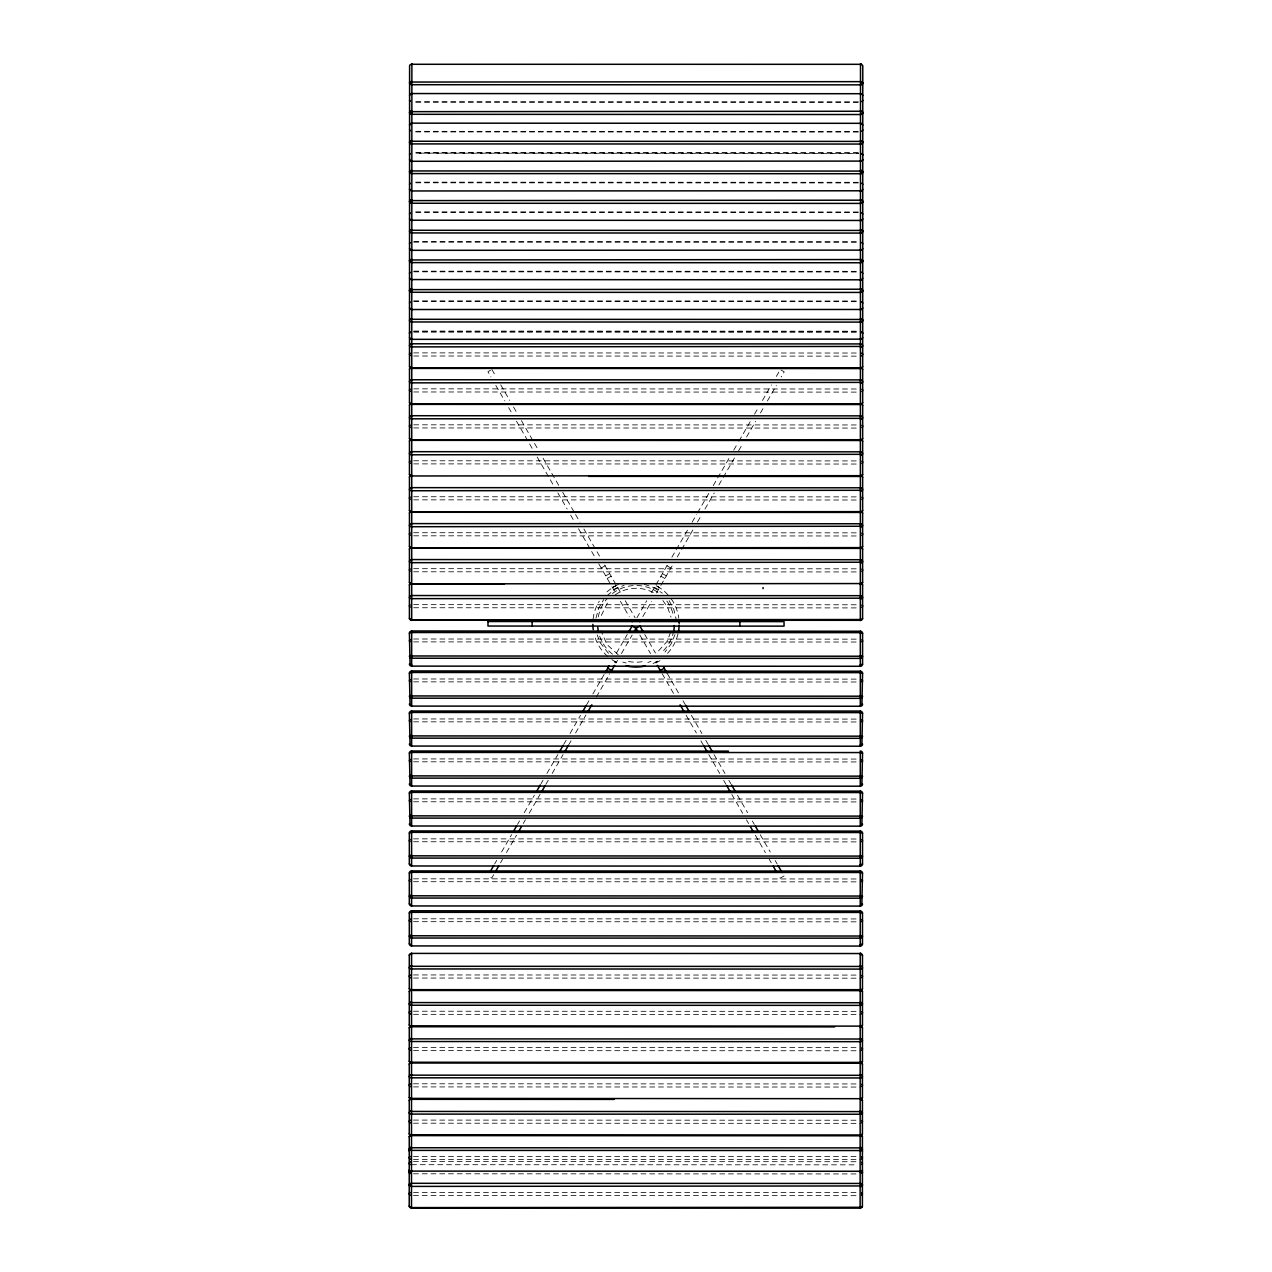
<?xml version="1.0" encoding="UTF-8"?>
<svg xmlns="http://www.w3.org/2000/svg" width="1272" height="1272" viewBox="0 0 1272 1272"><rect width="100%" height="100%" fill="white"/><g stroke="black" fill="none" stroke-linecap="round" stroke-linejoin="round"><path stroke-width="0.75" stroke-dasharray="5 3.75" d="M595.98 618.081L598.667 608.302L603.707 599.51M601.354 615.441L607.984 601.815M670.646 632.248L666.878 641.676L656.686 652.886M675.003 634.601L671.091 643.95L665.002 652.059M494.681 863.895L496.7 860.413M501.597 851.954L511.583 834.671M517.529 824.367L519.517 820.933M524.287 812.665L534.383 795.191M541.061 783.647L543.033 780.229M546.976 773.392L557.836 754.614M563.75 744.374L566.12 740.288M570.079 733.419L580.525 715.341M586.44 705.086L588.92 700.808M592.879 693.956L604.788 673.349M616.523 653.029L627.255 634.458M636.938 617.715L646.733 600.75M651.55 592.418L667.355 565.054M671.87 557.247L688.168 529.041M692.127 522.188L696.515 514.588M697.501 512.886L709.331 492.407M713.274 485.586L729.047 458.286M733.737 450.161L737.919 442.942M738.905 441.225L750.734 420.762M754.55 414.163L758.621 407.12M762.469 400.442L771.436 384.939M776.333 376.433L780.308 369.58L784.22 371.853L781.262 376.989M493.695 874.691L491.708 878.125L487.78 875.852M500.58 862.75L502.551 859.331M506.51 852.51L516.496 835.211M523.285 823.477L525.415 819.772M529.2 813.237L540.043 794.443M545.974 784.204L548.216 780.308M552.191 773.44L563.098 754.566M568.663 744.931L571.033 740.829M575.564 732.974L585.899 715.087M596.377 696.961L609.717 673.858M617.54 660.343L616.03 662.966L613.406 661.456M621.436 653.601L632.152 635.046M642.805 616.602L651.646 601.322M656.447 592.99L673.27 563.894M677.229 557.025L693.542 528.802M697.485 521.981L701.428 515.16M704.974 509.023L714.244 492.98M718.839 485.014L734.946 457.141M738.65 450.717L742.832 443.499M746.585 436.996L755.648 421.318M760.449 413.002L763.534 407.676M767.382 400.998L776.349 385.495M607.014 595.646L614.933 589.318L624.186 585.168M613.136 587.235L615.759 585.724M615.33 594.803C626.428 586.837 642.026 586.09 653.824 592.975M490.563 370.231L487.955 371.742L490.913 376.894M601.179 568.012L605.106 565.754M605.711 575.866L609.638 573.608M607.221 578.49L611.148 576.216M613.629 589.604L617.556 587.346M659.882 660.709L655.955 662.966L654.444 660.359M784.061 875.947L780.134 878.221L778.146 874.786M656.257 661.965L656.909 661.615A43.169 43.169 0 0 1 651.773 664.032M647.83 662.537L650.994 661.345M415.785 101.633L858.536 101.792M415.785 102.316L858.536 102.46M415.785 131.334L858.521 131.477M415.785 131.922L858.521 132.065M415.769 152.624L858.521 152.624M858.521 153.276L415.769 153.149L858.521 153.419M415.769 182.15L858.505 182.309M415.769 182.802L858.505 182.945M415.753 211.836L858.505 211.979M415.753 212.504L858.505 212.647M413.782 241.505L858.489 241.648M413.782 242.173L858.489 242.332M413.766 271.175L858.473 271.334M413.766 271.826L858.473 272.001M413.75 300.86L858.473 301.003M413.75 301.528L858.473 301.671M413.75 331.054L860.428 331.197M413.75 331.372L858.457 331.515M413.75 332.151L858.457 332.294M413.734 352.885L858.457 353.028M413.734 356.001L858.457 356.144M413.734 388.85L858.441 388.994M413.718 391.967L858.441 392.11M413.718 424.816L858.425 424.959M413.718 427.933L858.425 428.076M413.702 460.782L858.409 460.925M413.702 463.883L858.409 464.042M413.686 496.748L858.409 496.891M413.686 499.848L858.393 500.007M413.686 532.714L858.393 532.857M413.67 535.814L858.393 535.973M413.67 568.679L858.377 568.822M413.67 571.78L858.377 571.939M413.654 604.645L858.362 604.788M413.654 607.746L858.362 607.905M413.638 639.005L858.362 639.148M413.638 641.883L858.362 642.026M413.623 678.978L858.346 679.121M413.623 681.856L858.346 681.999M413.623 718.95L858.33 719.093M413.623 721.828L858.33 721.971M413.607 758.923L858.314 759.066M413.607 761.801L858.314 761.944M413.591 798.88L858.298 799.039M413.591 801.773L858.298 801.917M413.575 838.852L858.282 839.011M413.575 841.746L858.282 841.889M413.559 878.825L858.282 878.984M413.559 881.703L858.266 881.862M413.543 918.797L858.266 918.941M413.543 921.675L858.266 921.834M413.527 974.94L858.25 975.083M413.527 978.041L860.206 978.184M413.511 1011.224L858.234 1011.367M413.511 1014.325L860.19 1014.484M413.511 1047.508L856.247 1047.651M413.511 1050.624L860.19 1050.767M413.495 1083.792L856.231 1083.951M413.495 1086.908L860.174 1087.051M413.48 1120.091L856.231 1120.235M413.48 1123.192L860.158 1123.351M413.464 1156.375L856.215 1156.518M413.464 1159.492L860.142 1159.635M413.464 1161.574L856.215 1161.718M411.508 1164.691L856.215 1164.834M413.464 1173.786L856.215 1173.929M413.464 1192.405L856.199 1192.548M413.464 1195.505L856.199 1195.664M644.284 584.261L653.872 587.569L662.33 593.15M622.835 662.092L626.094 662.982M667.991 594.867A43.169 43.169 0 0 0 655.605 585.39L658.896 587.251M611.896 659.643A43.169 43.169 0 0 0 616.395 662.315L615.06 661.599M656.273 585.74L659.532 587.664L655.605 585.39M615.728 661.965L614.408 661.217L616.395 662.315M666.941 565.77L670.869 568.043M662.41 573.624L666.337 575.882M660.899 576.232L664.827 578.506M654.476 587.362L658.403 589.62M618.176 654.73L606.967 644.522L601.004 630.594M608.461 653.379L600.225 642.71L597.156 634.839M662.887 600.559L667.689 607.507L671.012 617.095M669.136 600.654L673.874 609.622L676.211 619.48M491.867 369.484L495.826 376.337M500.739 384.844L509.69 400.362M513.538 407.024L517.609 414.084M521.409 420.682L538.39 450.097M543.08 458.238L558.821 485.538M562.765 492.359L574.578 512.839M575.564 514.556L579.952 522.14M583.912 529.009L600.177 557.216M604.677 565.022L620.482 592.402M625.283 600.75L635.078 617.715M644.745 634.474L655.462 653.029M667.196 673.381L679.518 694.735M683.032 700.84L685.513 705.117M691.427 715.373L701.858 733.467M705.817 740.336L708.17 744.422M714.085 754.662L724.929 773.456M728.872 780.293L730.843 783.711M737.506 795.27L747.602 812.744M752.372 821.012L754.344 824.447M760.29 834.75L770.26 852.033M775.141 860.508L777.16 863.99M495.826 385.4L504.777 400.903M508.625 407.581L511.694 412.907M516.496 421.239L533.477 450.654M537.182 457.077L553.256 484.95M557.852 492.916L567.121 508.975M570.651 515.112L574.594 521.933M578.537 528.77L594.819 556.993M598.778 563.862L615.584 592.975M620.386 601.306L629.211 616.602M639.848 635.046L650.564 653.617M662.251 673.874L673.699 693.717M686.053 715.118L696.372 733.006M700.904 740.876L703.257 744.979M708.822 754.614L719.713 773.487M723.688 780.356L725.93 784.268M731.845 794.507L742.689 813.301M746.457 819.852L748.604 823.556M755.377 835.291L765.347 852.59M769.242 859.331L771.261 862.845M763.28 587.298L763.264 588.936M762.803 587.298L762.803 588.936M673.731 630.801A38.367 38.367 0 0 1 660.884 653.061M642.09 661.726A38.367 38.367 0 0 1 626.492 661.027M612.468 654.158A38.367 38.367 0 0 1 598.619 632.502M598.269 616.904A38.367 38.367 0 0 1 607.38 598.301M612.468 593.547A38.367 38.367 0 0 1 659.532 593.547M666.846 601.02A38.367 38.367 0 0 1 673.381 615.187M678.024 633.695A43.169 43.169 0 0 1 665.002 655.827M607.746 656.479A43.169 43.169 0 0 1 594.215 634.649M593.102 619.13A43.169 43.169 0 0 1 599.255 601.195M607.014 591.862A43.169 43.169 0 0 1 620.243 583.673M671.25 598.921A43.169 43.169 0 0 1 678.787 618.16M613.454 587.044L612.5 587.648L616.427 585.374L613.454 587.044M657.576 661.233L655.589 662.315L657.576 661.233"/><path stroke-width="1.5" d="M861.287 1135.276A2.274 1.94 0 0 1 862.416 1136.961L862.4 1206.142A2.274 1.94 0 0 1 860.126 1208.082L411.492 1207.923A2.274 1.94 0 0 1 409.218 1205.983L409.25 1136.802A2.274 1.94 0 0 1 410.379 1135.117M860.953 1135.785L411.508 1135.61A2.274 1.94 0 0 1 409.25 1133.67L409.25 1100.519A2.274 1.161 0 0 1 410.395 1099.501M614.201 1099.39L411.524 1099.326A2.274 1.94 0 0 1 409.25 1097.37L409.266 1064.219A2.274 1.94 0 0 1 410.395 1062.549M860.985 1063.201L411.54 1063.026A2.274 1.94 0 0 1 409.266 1061.087L409.282 1027.935A2.274 1.161 0 0 1 410.411 1026.933M834.607 1026.886L411.54 1026.743A2.274 1.94 0 0 1 409.282 1024.803L409.298 991.651A2.274 1.94 0 0 1 410.427 989.966M861.001 990.634L411.556 990.459A2.274 1.94 0 0 1 409.298 988.519L409.298 955.352A2.274 1.94 0 0 1 411.572 953.412L861.017 953.539M410.443 944.428L409.314 943.776L409.314 913.042L410.999 912.326L860.238 912.437L862.496 913.185L862.48 943.935L860.222 944.667L860.826 945.191M410.458 904.456L409.314 903.804L409.33 873.069L411.603 872.322L860.826 872.497L862.511 873.212L861.844 904.487M411.269 865.278L409.33 863.831L409.346 833.096L411.603 832.349L860.842 832.524L862.527 833.24L862.511 863.99L860.254 864.722L860.858 865.246M410.013 824.383L409.361 793.124L411.619 792.377L860.858 792.551L862.543 793.267L861.86 824.542M410.029 784.427L409.377 753.151L411.047 752.436L860.285 752.563L862.543 753.31L861.875 784.57M410.045 744.454L409.377 713.179L411.651 712.447L860.89 712.622L862.559 713.338L861.891 744.597M410.045 704.481L409.393 673.206L411.667 672.475L860.906 672.65L862.575 673.365L861.907 704.624M410.061 664.509L409.409 633.233L411.095 632.518L860.317 632.645L862.591 633.392L862.575 664.127L860.317 664.874L860.921 665.399M861.939 584.389A2.274 1.161 0 0 1 862.607 585.215L862.591 618.367A2.274 1.94 0 0 1 860.333 620.307L411.683 620.164A2.274 1.94 0 0 1 409.409 618.224L409.425 585.072A2.274 1.161 0 0 1 410.093 584.245M504.173 584.23L411.699 584.198A2.274 1.94 0 0 1 409.425 582.258L409.441 549.107A2.274 1.94 0 0 1 410.109 547.723M861.971 511.916A2.274 1.94 0 0 1 862.623 513.284L862.623 546.435A2.274 1.94 0 0 1 860.349 548.391L411.699 548.232A2.274 1.94 0 0 1 409.441 546.292L409.457 513.141A2.274 1.94 0 0 1 410.109 511.757A2.274 1.94 0 0 1 409.457 510.326L409.457 477.175A2.274 1.161 0 0 1 410.125 476.348M411.731 476.3A2.274 1.94 0 0 1 409.457 474.361L409.473 441.209A2.274 1.94 0 0 1 410.602 439.524M861.542 403.717A2.274 1.94 0 0 1 862.67 405.386L862.654 438.554A2.274 1.94 0 0 1 860.381 440.494L411.746 440.335A2.274 1.94 0 0 1 409.473 438.395L409.489 405.243A2.274 1.94 0 0 1 410.156 403.876M861.542 367.751A2.274 1.94 0 0 1 862.67 369.437L862.67 402.588A2.274 1.94 0 0 1 860.397 404.528L411.746 404.369A2.274 1.94 0 0 1 409.489 402.429L409.505 369.278A2.274 1.161 0 0 1 410.156 368.451M861.128 64.109L860.508 64.427A2.274 1.59 0 0 1 862.782 66.017L862.686 366.622A2.274 1.94 0 0 1 860.413 368.562L411.762 368.403A2.274 1.94 0 0 1 409.505 366.463L409.6 65.858A2.274 1.59 0 0 1 411.874 64.284L861.319 64.316M411.492 1208.257L411.492 1172.959M411.492 1172.227L411.556 991.778M411.556 990.777L411.572 953.094M411.572 946.034L411.587 910.784L860.238 911.038A2.274 2.147 0 0 1 862.496 913.185M411.587 906.077L411.603 870.811M411.603 866.105L411.619 830.839M411.619 826.132L411.619 790.866M411.619 786.16L411.635 750.893M862.559 744.072A2.274 2.147 0 0 1 860.285 746.219L411.635 746.06L411.651 710.921M862.559 704.1A2.274 2.147 0 0 1 860.301 706.246L411.651 706.103L411.667 670.948L860.317 671.218A2.274 2.147 0 0 1 862.575 673.365M862.575 664.127A2.274 2.147 0 0 1 860.317 666.274L411.667 666.13L411.683 630.976L860.317 631.246A2.274 2.147 0 0 1 862.591 633.392M411.683 620.482L411.715 513.268M411.715 512.584L411.731 477.302M411.731 476.634L411.746 405.37M411.746 404.703L411.762 369.405M411.762 368.737L411.778 310.145M411.778 309.891L411.794 280.46M411.794 280.222L411.81 250.791M411.81 250.536L411.81 221.121M411.81 220.867L411.826 191.436M411.826 191.198L411.842 161.767M411.842 161.512L411.874 63.6M532.157 626.062L532.157 621.531M739.859 626.142L739.859 621.595M860.126 1208.4L860.142 1173.102M860.142 1172.371L860.174 1100.789M860.174 1099.787L860.19 1028.205M860.19 1027.219L860.222 953.237M860.222 946.193L860.238 910.927M860.238 906.221L860.238 870.954M409.33 863.831A2.274 2.147 0 0 0 411.603 865.978L860.254 866.137L860.254 830.982M409.346 823.874A2.274 2.147 0 0 0 411.619 826.005L860.254 826.164L860.269 791.009M409.361 783.902A2.274 2.147 0 0 0 411.619 786.032L860.269 786.191L860.285 751.037A2.274 2.147 0 0 1 862.543 753.31M860.285 746.33L860.301 711.064L411.651 711.032A2.274 2.147 0 0 0 409.377 713.179M860.301 706.358L860.317 671.107M860.317 666.401L860.317 631.135M860.333 620.641L860.333 585.343M860.333 584.675L860.365 513.411M860.365 512.743L860.381 477.445M860.381 476.777L860.381 441.479M860.381 440.812L860.413 369.548M860.413 368.88L860.428 310.288M860.428 310.034L860.444 280.619M860.444 280.365L860.444 250.934M860.444 250.695L860.46 221.264M860.46 221.01L860.476 191.595M860.476 191.341L860.476 161.91M860.476 161.671L860.508 63.743M860.762 1135.928L860.158 1135.769A2.274 1.94 0 0 0 862.416 1133.813L862.432 1100.662A2.274 1.94 0 0 0 861.303 1098.976M860.762 1099.406A2.274 1.94 0 0 0 862.432 1097.529L862.448 1064.378A2.274 1.94 0 0 0 861.319 1062.692M860.794 1063.344L860.174 1063.185A2.274 1.94 0 0 0 862.448 1061.246L862.464 1028.094A2.274 1.161 0 0 0 861.796 1027.267M860.81 1027.061L860.19 1026.902A2.274 1.94 0 0 0 862.464 1024.946L862.464 991.794A2.274 1.161 0 0 0 861.812 990.968M860.826 990.777L860.206 990.602A2.274 1.94 0 0 0 862.464 988.662L862.48 955.511A2.274 1.94 0 0 0 860.222 953.571L860.826 953.396M860.333 584.357A2.274 1.94 0 0 0 862.607 582.401L862.623 549.25A2.274 1.94 0 0 0 861.478 547.564M410.586 512.012A2.274 1.94 0 0 0 411.715 512.266L860.365 512.425A2.274 1.94 0 0 0 862.639 510.47L862.639 477.318A2.274 1.161 0 0 0 861.987 476.507M588.825 476.364L860.381 476.459A2.274 1.94 0 0 0 862.639 474.52L862.654 441.352A2.274 1.161 0 0 0 861.987 440.541M489.752 872.433L493.727 865.564M513.427 831.459L516.543 826.084M536.132 792.186L540.33 784.904M559.807 751.196L563.146 745.424M582.497 711.923L585.947 705.96M605.186 672.65L609.145 665.812M629.195 631.087L632.12 626.031L636.048 628.304L637.908 631.675M495.651 871.288L498.64 866.105M518.34 832.015L521.456 826.641M541.284 792.313L545.243 785.444M565.086 751.132L568.059 745.98M587.887 711.652L591.846 704.799M611.085 671.505L614.599 665.415M634.108 631.675L636.048 628.304L639.88 626.031L642.805 631.103M411.508 161.29L861.287 161.099M411.492 190.959L861.271 190.784M411.476 250.314L861.255 250.123M411.46 279.983L411.794 279.538A2.274 1.59 0 0 1 409.536 277.948M411.444 339.338L861.224 339.147M411.063 655.97L862.575 656.225A2.274 2.147 0 0 1 860.317 658.371L411.667 658.228A2.274 2.147 0 0 1 409.409 656.082L411.667 655.334L410.872 655.716M411.047 695.943L862.575 696.197A2.274 2.147 0 0 1 860.301 698.344L411.651 698.185A2.274 2.147 0 0 1 409.393 696.054L411.651 695.307L410.856 695.673M411.031 735.916L862.559 736.17A2.274 2.147 0 0 1 860.285 738.317L411.635 738.158A2.274 2.147 0 0 1 409.377 736.027L411.651 735.28L410.84 735.645M411.015 775.888L862.543 776.143A2.274 2.147 0 0 1 860.269 778.289L411.635 778.13A2.274 2.147 0 0 1 409.361 776L411.635 775.252L410.824 775.618M410.999 815.861L862.527 816.115A2.274 2.147 0 0 1 860.269 818.262L411.619 818.103A2.274 2.147 0 0 1 409.346 815.956L411.619 815.225L410.808 815.591M410.983 855.833L862.511 856.088A2.274 2.147 0 0 1 860.254 858.218L411.603 858.075A2.274 2.147 0 0 1 409.33 855.929L411.603 855.197L410.808 855.563M410.983 895.806L862.496 896.06A2.274 2.147 0 0 1 860.238 898.191L411.587 898.048A2.274 2.147 0 0 1 409.33 895.901L411.587 895.17L410.792 895.536M410.967 935.779L862.496 936.033A2.274 2.147 0 0 1 860.222 938.164L411.572 938.021A2.274 2.147 0 0 1 409.314 935.874L411.572 935.143L410.777 935.508M861.033 346.429L411.778 346.89A2.274 1.161 0 0 1 409.505 345.73A2.274 1.94 0 0 1 411.778 343.79L860.428 343.933A2.274 1.94 0 0 1 862.686 345.889A2.274 1.161 0 0 1 860.413 347.049L861.224 346.668M861.017 382.395L411.762 382.856A2.274 1.161 0 0 1 409.489 381.695A2.274 1.94 0 0 1 411.762 379.756L860.413 379.899A2.274 1.94 0 0 1 862.67 381.839A2.274 1.161 0 0 1 860.413 383.015L861.208 382.634M861.017 418.361L411.746 418.822A2.274 1.161 0 0 1 409.489 417.661A2.274 1.94 0 0 1 411.746 415.721L860.397 415.865A2.274 1.94 0 0 1 862.654 417.804A2.274 1.161 0 0 1 860.397 418.981L861.192 418.599M861.001 454.327L411.731 454.788A2.274 1.161 0 0 1 409.473 453.627A2.274 1.94 0 0 1 411.731 451.687L860.381 451.83A2.274 1.94 0 0 1 862.654 453.77A2.274 1.161 0 0 1 860.381 454.931L861.192 454.565M860.985 490.292L411.731 490.753A2.274 1.161 0 0 1 409.457 489.593A2.274 1.94 0 0 1 411.731 487.653L860.365 487.796A2.274 1.94 0 0 1 862.639 489.736A2.274 1.161 0 0 1 860.365 490.897L861.176 490.531M860.969 526.258L411.715 526.719A2.274 1.161 0 0 1 409.441 525.559A2.274 1.94 0 0 1 411.715 523.603L860.365 523.762A2.274 1.94 0 0 1 862.623 525.702A2.274 1.161 0 0 1 860.365 526.862L861.16 526.497M860.953 562.224L411.699 562.685A2.274 1.161 0 0 1 409.441 561.524A2.274 1.94 0 0 1 411.699 559.569L860.349 559.728A2.274 1.94 0 0 1 862.607 561.668A2.274 1.161 0 0 1 860.349 562.828L861.144 562.462M860.953 598.19L411.683 598.651A2.274 1.161 0 0 1 409.425 597.49A2.274 1.94 0 0 1 411.683 595.535L860.333 595.693A2.274 1.94 0 0 1 862.607 597.633A2.274 1.161 0 0 1 860.333 598.794L861.144 598.428M860.747 1185.949L411.492 1186.41A2.274 1.161 0 0 1 409.234 1185.25A2.274 1.94 0 0 1 411.492 1183.31L860.142 1183.453A2.274 1.94 0 0 1 862.4 1185.393A2.274 1.161 0 0 1 860.142 1186.569L860.937 1186.188M411.253 82.06L860.508 81.647A2.274 1.622 0 0 1 862.782 83.237A2.274 1.622 0 0 1 860.508 84.858L411.858 84.699A2.274 1.622 0 0 1 409.6 83.093A2.274 1.622 0 0 1 411.858 81.472L411.063 81.853M411.238 111.666L860.492 111.252A2.274 1.622 0 0 1 862.766 112.922A2.274 1.622 0 0 1 860.492 114.528L411.858 114.305A2.274 1.622 0 0 1 409.584 112.683A2.274 1.622 0 0 1 411.858 111.077L411.047 111.459M411.222 141.256L861.096 141.415M411.222 170.941L861.096 171.084M411.206 200.61L860.476 200.197A2.274 1.622 0 0 1 862.734 201.787A2.274 1.622 0 0 1 860.46 203.409L411.826 203.25A2.274 1.622 0 0 1 409.552 201.644A2.274 1.622 0 0 1 411.826 200.022M411.206 230.28L861.064 230.439M411.19 259.965L860.444 259.552A2.274 1.622 0 0 1 862.718 261.142A2.274 1.622 0 0 1 860.444 262.763L411.794 262.604A2.274 1.622 0 0 1 409.536 260.983A2.274 1.622 0 0 1 411.81 259.377L410.999 259.758M411.174 289.634L860.444 289.221A2.274 1.622 0 0 1 862.702 290.811A2.274 1.622 0 0 1 860.444 292.433L411.794 292.274A2.274 1.622 0 0 1 409.52 290.668A2.274 1.622 0 0 1 411.794 289.046L410.999 289.428M411.174 319.304L861.049 319.463M411.047 665.24L411.667 664.731L410.538 664.62M860.937 632.12L860.317 632.645L861.128 632.391M860.921 672.093L860.317 672.618L861.112 672.363M860.906 712.066L860.301 712.59L861.096 712.336M860.906 752.038L860.285 752.563L861.08 752.308M860.89 792.011L860.269 792.536L861.064 792.281M860.874 831.983L860.254 832.508L861.064 832.254M860.858 871.956L860.238 872.481L861.049 872.21M860.842 911.929L860.238 912.437L861.033 912.183M411.158 1172.164L411.492 1171.894A2.274 1.94 0 0 1 409.234 1169.954A2.274 1.161 0 0 0 411.492 1171.114L860.142 1171.274A2.274 1.161 0 0 0 862.416 1170.113A2.274 1.94 0 0 1 860.731 1171.989M410.951 966.291L860.826 966.45M410.935 1002.59L860.81 1002.734M410.935 1038.874L860.794 1039.017M410.92 1075.158L860.794 1075.317M410.904 1111.442L860.778 1111.601M410.888 1147.742L860.762 1147.885M411.158 368.069L860.413 367.783A2.274 1.161 0 0 0 862.686 366.622M411.142 404.035L860.397 403.749A2.274 1.161 0 0 0 862.67 402.588M411.126 440.001L860.397 439.715A2.274 1.161 0 0 0 862.654 438.554M411.11 475.967L860.381 475.68A2.274 1.161 0 0 0 862.639 474.52M411.11 511.932L860.365 511.646A2.274 1.161 0 0 0 862.639 510.47M411.095 547.898L860.349 547.612A2.274 1.161 0 0 0 862.623 546.435M411.079 583.864L860.333 583.562A2.274 1.161 0 0 0 862.607 582.401M411.063 619.814L860.333 619.528A2.274 1.161 0 0 0 862.591 618.367M410.872 1207.589L860.126 1207.303A2.274 1.161 0 0 0 862.4 1206.142M632.12 621.658L634.744 620.148M660.295 670.487L664.223 668.229M411.222 161.162L411.842 160.844A2.274 1.622 0 0 1 409.568 159.254M411.206 190.832L411.826 190.514A2.274 1.59 0 0 1 409.552 188.924A2.274 1.59 0 0 0 410.22 190.196M411.19 250.186L411.81 249.869A2.274 1.622 0 0 1 409.536 248.279M411.174 309.525L861.239 309.478M861.112 93.715L411.238 93.556M411.158 339.211L411.778 338.893A2.274 1.59 0 0 1 409.505 337.303M861.112 123.32L411.238 123.161M411.047 141.065L411.842 140.699A2.274 1.622 0 0 0 409.568 142.289A2.274 1.622 0 0 0 411.842 143.911L860.492 144.054M411.031 170.734L411.826 170.384A2.274 1.622 0 0 0 409.568 171.959A2.274 1.622 0 0 0 411.826 173.58L860.476 173.723M411.015 200.404L411.826 200.054M411.015 230.089L411.81 229.723A2.274 1.622 0 0 0 409.552 231.313A2.274 1.622 0 0 0 411.81 232.935L860.46 233.078A2.274 1.622 0 0 0 862.718 231.472A2.274 1.622 0 0 0 860.46 229.85M410.983 319.113L411.778 318.747A2.274 1.622 0 0 0 409.52 320.337A2.274 1.622 0 0 0 411.778 321.959L860.428 322.102A2.274 1.622 0 0 0 862.702 320.496A2.274 1.622 0 0 0 860.428 318.875M861.923 641.819L862.591 641.295A2.274 2.147 0 0 0 861.923 639.784M861.907 681.792L862.575 681.267A2.274 2.147 0 0 0 861.907 679.757M861.891 721.765L862.559 721.24A2.274 2.147 0 0 0 861.891 719.713M861.891 761.737L862.543 761.213A2.274 2.147 0 0 0 861.891 759.686M861.875 801.694L862.527 801.185A2.274 2.147 0 0 0 861.875 799.659M861.86 841.667L862.527 841.142A2.274 2.147 0 0 0 861.86 839.631M861.844 881.639L862.511 881.114A2.274 2.147 0 0 0 861.844 879.604M861.828 921.612L862.496 921.087A2.274 2.147 0 0 0 861.828 919.577M410.761 966.148L411.572 965.83A2.274 1.94 0 0 0 409.298 967.769A2.274 1.161 0 0 0 411.572 968.946L860.206 969.089A2.274 1.161 0 0 0 862.48 967.928A2.274 1.94 0 0 0 860.206 965.989L860.54 966.545M410.761 1002.431L411.556 1002.113A2.274 1.94 0 0 0 409.282 1004.069A2.274 1.161 0 0 0 411.556 1005.23L860.206 1005.373A2.274 1.161 0 0 0 862.464 1004.212A2.274 1.94 0 0 0 860.206 1002.272L860.54 1002.829M410.745 1038.731L411.54 1038.413A2.274 1.94 0 0 0 409.282 1040.353A2.274 1.161 0 0 0 411.54 1041.514L860.19 1041.673A2.274 1.161 0 0 0 862.448 1040.496A2.274 1.94 0 0 0 860.19 1038.556L860.524 1039.113M410.729 1075.015L411.524 1074.697A2.274 1.94 0 0 0 409.266 1076.637A2.274 1.161 0 0 0 411.524 1077.813L860.174 1077.956A2.274 1.161 0 0 0 862.448 1076.796A2.274 1.94 0 0 0 860.174 1074.84L860.508 1075.412M410.713 1111.299L411.524 1110.981A2.274 1.94 0 0 0 409.25 1112.936A2.274 1.161 0 0 0 411.524 1114.097L860.158 1114.24A2.274 1.161 0 0 0 862.432 1113.08A2.274 1.94 0 0 0 860.158 1111.14L860.492 1111.696M410.697 1147.598L411.508 1147.28A2.274 1.94 0 0 0 409.234 1149.22A2.274 1.161 0 0 0 411.508 1150.381L860.158 1150.54A2.274 1.161 0 0 0 862.416 1149.363A2.274 1.94 0 0 0 860.158 1147.424L860.492 1147.98M860.826 989.68L411.556 989.68A2.274 1.161 0 0 1 409.298 988.519M410.967 367.831L411.762 367.624A2.274 1.161 0 0 1 409.505 366.463M410.951 403.796L411.746 403.59A2.274 1.161 0 0 1 409.489 402.429M410.935 439.762L411.746 439.555A2.274 1.161 0 0 1 409.473 438.395M410.935 475.728L411.731 475.521A2.274 1.161 0 0 1 409.457 474.361M410.92 511.678L411.715 511.487A2.274 1.161 0 0 1 409.457 510.326M410.904 547.644L411.699 547.453A2.274 1.161 0 0 1 409.441 546.292M410.888 583.61L411.699 583.419A2.274 1.161 0 0 1 409.425 582.258M410.888 619.575L411.683 619.385A2.274 1.161 0 0 1 409.409 618.224M410.681 1207.351L411.492 1207.144A2.274 1.161 0 0 1 409.218 1205.983M861.303 93.905L860.508 94.033A2.274 1.622 0 0 1 862.766 95.623M861.303 123.511L860.492 123.623A2.274 1.59 0 0 1 862.766 125.213M861.001 989.839L860.206 989.855A2.274 1.161 0 0 0 862.464 988.662M410.935 1025.82L861.001 1026.122M411.794 279.57L861.239 279.808M728.443 751.116L411.635 751.005A2.274 2.147 0 0 0 409.377 753.151M410.904 1098.404L860.174 1098.69A2.274 1.161 0 0 0 862.432 1097.529M860.19 1026.902L861.001 1026.917M860.174 1099.469L860.969 1099.501M860.142 1172.053L860.953 1172.069M861.255 220.454L411.81 220.215A2.274 1.622 0 0 1 409.552 218.593M410.443 921.58L409.314 920.944A2.274 2.147 0 0 1 410.443 919.084M860.317 664.874L861.112 665.129M860.285 744.82L861.08 745.074M860.254 864.722L861.049 864.992M860.222 944.667L861.017 944.921M410.077 641.66L409.409 641.136A2.274 2.147 0 0 1 410.077 639.625M410.061 681.633L409.393 681.108A2.274 2.147 0 0 1 410.061 679.598M410.045 721.606L409.377 721.081A2.274 2.147 0 0 1 410.045 719.57M410.029 761.578L409.361 761.053A2.274 2.147 0 0 1 410.029 759.543M410.013 801.551L409.361 801.026A2.274 2.147 0 0 1 410.013 799.516M410.013 841.523L409.346 840.999A2.274 2.147 0 0 1 410.013 839.488M409.997 881.496L409.33 880.971A2.274 2.147 0 0 1 409.997 879.461M861.096 161.306L860.476 160.988A2.274 1.59 0 0 0 862.75 159.398M861.08 220.66L860.46 220.342A2.274 1.622 0 0 0 862.734 218.752M861.064 250.33L860.444 250.012A2.274 1.622 0 0 0 862.718 248.422M861.049 279.999L860.444 279.681A2.274 1.622 0 0 0 862.702 278.091M861.049 309.684L860.428 309.366A2.274 1.622 0 0 0 862.702 307.776M861.033 339.354L860.428 339.036A2.274 1.622 0 0 0 862.686 337.446M637.272 620.148L639.88 621.674M607.762 668.213L611.689 670.471M411.19 1098.308L411.524 1098.563A2.274 1.94 0 0 0 409.25 1100.519M860.937 656.129L860.317 655.493L860.651 656.304M860.921 696.102L860.301 695.466L860.635 696.277M860.906 736.059L860.285 735.423L860.619 736.25M860.89 776.031L860.269 775.395L860.603 776.222M860.874 816.004L860.269 815.368L860.588 816.179M860.858 855.977L860.254 855.341L860.588 856.151M860.842 895.949L860.238 895.313L860.572 896.124M860.842 935.922L860.222 935.286L860.556 936.097M411.524 123.034L411.842 123.479A2.274 1.59 0 0 0 409.584 125.069M663.316 666.655L666.782 672.665M686.005 705.992L689.456 711.954M708.79 745.472L712.113 751.243M731.575 784.967L735.773 792.249M755.345 826.164L758.43 831.538M778.114 865.644L782.089 872.528M657.37 665.431L660.884 671.521M680.107 704.831L684.066 711.684M703.877 746.028L706.85 751.18M726.646 785.508L730.621 792.377M750.416 826.721L753.39 831.872M773.201 866.2L776.19 871.384M862.734 189.226A2.274 1.59 0 0 1 860.476 190.816M860.476 170.4A2.274 1.59 0 0 1 862.75 171.99A2.274 1.59 0 0 1 860.476 173.58M410.236 172.976A2.274 1.59 0 0 1 410.236 170.718M409.568 154.739A2.274 1.622 0 0 1 410.236 153.594M861.605 170.48A2.274 1.59 0 0 1 861.605 173.231M861.621 153.514A2.274 1.59 0 0 1 862.75 154.898M409.552 214.094A2.274 1.59 0 0 1 410.22 212.965M861.589 229.819A2.274 1.59 0 0 1 861.589 232.585M861.605 212.853A2.274 1.622 0 0 1 862.734 214.237M861.955 571.367A2.274 1.94 0 0 0 862.607 569.983A2.274 1.161 0 0 0 861.955 569.172M861.955 548.423A2.274 1.161 0 0 1 862.623 549.25M409.441 549.107A2.274 1.161 0 0 1 410.109 548.28M410.093 569.013A2.274 1.161 0 0 0 409.425 569.84A2.274 1.94 0 0 0 410.093 571.207M862.448 1061.246A2.274 1.161 0 0 1 860.174 1062.406L411.54 1062.247A2.274 1.161 0 0 1 409.266 1061.087M409.282 1027.935A2.274 1.94 0 0 1 411.54 1025.995A2.274 1.161 0 0 1 409.282 1024.803M410.411 1047.667A2.274 1.161 0 0 0 409.266 1048.669A2.274 1.94 0 0 0 410.411 1050.354M861.78 1050.195A2.274 1.94 0 0 0 862.448 1048.828A2.274 1.161 0 0 0 861.796 1048.001M860.778 1026.202A2.274 1.94 0 0 1 862.464 1028.094M410.236 143.577A2.274 1.622 0 0 1 410.236 141.303M409.584 125.213A2.274 1.59 0 0 1 410.252 124.084M860.492 140.731A2.274 1.59 0 0 1 862.75 142.321A2.274 1.59 0 0 1 860.492 143.911M862.75 159.541A2.274 1.59 0 0 1 861.621 160.924M410.363 1156.534A2.274 1.161 0 0 0 409.234 1157.536A2.274 1.94 0 0 0 410.363 1159.221M409.25 1136.802A2.274 1.161 0 0 1 410.379 1135.801M861.748 1159.062A2.274 1.94 0 0 0 862.416 1157.695A2.274 1.161 0 0 0 861.748 1156.868M861.764 1136.134A2.274 1.161 0 0 1 862.416 1136.961M862.416 1133.813A2.274 1.161 0 0 1 860.158 1134.974L411.508 1134.831A2.274 1.161 0 0 1 409.25 1133.67M410.379 1120.25A2.274 1.161 0 0 0 409.25 1121.252A2.274 1.94 0 0 0 410.379 1122.938M861.764 1122.779A2.274 1.94 0 0 0 862.432 1121.395A2.274 1.161 0 0 0 861.764 1120.584M861.764 1099.835A2.274 1.161 0 0 1 862.432 1100.662M861.621 153.658A2.274 1.59 0 0 1 862.75 155.041M861.605 170.861A2.274 1.622 0 0 1 861.605 173.66M411.492 1170.892A2.274 1.94 0 0 0 409.234 1172.832A2.274 1.161 0 0 1 410.363 1171.83M861.732 1195.092A2.274 1.94 0 0 0 862.4 1193.724A2.274 1.161 0 0 0 861.732 1192.898M861.748 1172.164A2.274 1.161 0 0 1 862.416 1172.975A2.274 1.94 0 0 0 861.271 1171.305M410.363 1192.564A2.274 1.161 0 0 0 409.218 1193.565A2.274 1.94 0 0 0 410.363 1195.251M410.252 83.952A2.274 1.59 0 0 1 410.252 81.694M410.252 101.188A2.274 1.622 0 0 1 409.584 100.043M861.637 81.599A2.274 1.59 0 0 1 861.637 84.35M862.766 100.202A2.274 1.59 0 0 1 861.637 101.569M861.987 463.469A2.274 1.94 0 0 0 862.654 462.102A2.274 1.161 0 0 0 861.987 461.275M860.969 439.476A2.274 1.94 0 0 1 862.654 441.352M409.473 441.209A2.274 1.161 0 0 1 410.14 440.382M410.14 461.116A2.274 1.161 0 0 0 409.473 461.943A2.274 1.94 0 0 0 410.125 463.326M862.527 824.018A2.274 2.147 0 0 1 860.254 826.164M409.361 793.124A2.274 2.147 0 0 1 411.619 790.977L860.269 791.136A2.274 2.147 0 0 1 862.543 793.267M411.635 746.06A2.274 2.147 0 0 1 409.377 743.929M860.301 711.191A2.274 2.147 0 0 1 862.559 713.338M411.651 706.103A2.274 2.147 0 0 1 409.393 703.957M409.393 673.206A2.274 2.147 0 0 1 411.667 671.075M409.314 903.804A2.274 2.147 0 0 0 411.587 905.95L860.238 906.093A2.274 2.147 0 0 0 862.496 903.963M409.33 873.069A2.274 2.147 0 0 1 411.603 870.923L860.238 871.066A2.274 2.147 0 0 1 862.511 873.212M410.204 261.841A2.274 1.59 0 0 1 410.204 259.599M409.536 243.763A2.274 1.59 0 0 1 410.204 242.65M861.589 259.504A2.274 1.59 0 0 1 861.573 262.255M861.589 242.523A2.274 1.622 0 0 1 862.718 243.922M409.505 369.278A2.274 1.94 0 0 1 411.762 367.338M862.003 391.538A2.274 1.94 0 0 0 862.67 390.17A2.274 1.161 0 0 0 862.003 389.343M861.542 368.419A2.274 1.161 0 0 1 862.67 369.437M410.156 389.184A2.274 1.161 0 0 0 409.489 390.011A2.274 1.94 0 0 0 410.156 391.394M409.314 943.776A2.274 2.147 0 0 0 411.572 945.923L860.222 946.066A2.274 2.147 0 0 0 862.48 943.935M409.314 913.042A2.274 2.147 0 0 1 411.587 910.895M860.333 583.276A2.274 1.94 0 0 1 862.607 585.215M861.939 607.332A2.274 1.94 0 0 0 862.607 605.949A2.274 1.161 0 0 0 861.939 605.138M409.425 585.072A2.274 1.94 0 0 1 411.11 583.196M410.077 604.979A2.274 1.161 0 0 0 409.425 605.806A2.274 1.94 0 0 0 410.077 607.173M410.22 202.502A2.274 1.59 0 0 1 410.22 200.245M409.568 184.424A2.274 1.59 0 0 1 410.22 183.295M861.605 200.149A2.274 1.59 0 0 1 861.605 202.9M861.605 183.2A2.274 1.59 0 0 1 862.734 184.567M861.557 355.89A2.274 1.94 0 0 0 862.686 354.204A2.274 1.161 0 0 0 861.557 353.187M861.557 332.453A2.274 1.161 0 0 1 862.686 333.471A2.274 1.94 0 0 0 861.557 331.785M410.172 332.485A2.274 1.161 0 0 0 409.505 333.312A2.274 1.94 0 0 1 410.172 331.944M410.172 353.234A2.274 1.161 0 0 0 409.505 354.045A2.274 1.94 0 0 0 410.172 355.429M409.52 303.118A2.274 1.59 0 0 1 410.188 301.989M861.557 318.843A2.274 1.59 0 0 1 861.557 321.609M861.573 301.877A2.274 1.622 0 0 1 862.702 303.261M861.621 140.794A2.274 1.59 0 0 1 861.621 143.545M862.464 1024.946A2.274 1.161 0 0 1 860.19 1026.122M410.411 1011.383A2.274 1.161 0 0 0 409.282 1012.385A2.274 1.94 0 0 0 410.411 1014.07M409.298 991.651A2.274 1.161 0 0 1 410.427 990.634M861.796 1013.911A2.274 1.94 0 0 0 862.464 1012.528A2.274 1.161 0 0 0 861.796 1011.717M860.794 989.918A2.274 1.94 0 0 1 862.464 991.794M862.003 427.503A2.274 1.94 0 0 0 862.654 426.136A2.274 1.161 0 0 0 862.003 425.309M862.003 404.575A2.274 1.161 0 0 1 862.67 405.386M409.489 405.243A2.274 1.161 0 0 1 410.156 404.416M410.14 425.15A2.274 1.161 0 0 0 409.489 425.977A2.274 1.94 0 0 0 410.14 427.36M411.524 1098.547A2.274 1.161 0 0 1 409.25 1097.37M410.395 1083.951A2.274 1.161 0 0 0 409.266 1084.968A2.274 1.94 0 0 0 410.395 1086.638M409.266 1064.219A2.274 1.161 0 0 1 410.395 1063.217M861.78 1086.495A2.274 1.94 0 0 0 862.432 1085.111A2.274 1.161 0 0 0 861.78 1084.285M861.78 1063.551A2.274 1.161 0 0 1 862.448 1064.378M861.955 535.401A2.274 1.94 0 0 0 862.623 534.017A2.274 1.161 0 0 0 861.955 533.207M861.971 512.473A2.274 1.161 0 0 1 862.623 513.284M409.457 513.141A2.274 1.161 0 0 1 410.109 512.314M410.109 533.048A2.274 1.161 0 0 0 409.441 533.874A2.274 1.94 0 0 0 410.109 535.242M862.543 784.045A2.274 2.147 0 0 1 860.269 786.191M411.778 309.239A2.274 1.622 0 0 1 409.52 307.617M410.188 291.526A2.274 1.59 0 0 1 410.188 289.269M409.536 273.448A2.274 1.59 0 0 1 410.188 272.319M861.573 289.173A2.274 1.59 0 0 1 861.573 291.924M861.573 272.192A2.274 1.622 0 0 1 862.718 273.591M860.381 475.378A2.274 1.94 0 0 1 862.639 477.318M409.457 477.175A2.274 1.94 0 0 1 411.731 475.235M861.971 499.435A2.274 1.94 0 0 0 862.639 498.068A2.274 1.161 0 0 0 861.971 497.241M410.125 497.082A2.274 1.161 0 0 0 409.457 497.909A2.274 1.94 0 0 0 410.125 499.276M409.584 95.543A2.274 1.59 0 0 1 411.858 93.953M410.236 130.778A2.274 1.59 0 0 1 409.584 129.649M861.637 111.268A2.274 1.59 0 0 1 861.637 114.019M862.766 129.871A2.274 1.59 0 0 1 861.621 131.255M862.511 863.99A2.274 2.147 0 0 1 860.254 866.137M409.346 833.096A2.274 2.147 0 0 1 411.619 830.95L860.254 831.109A2.274 2.147 0 0 1 862.527 833.24M411.667 666.13A2.274 2.147 0 0 1 409.409 663.984M409.409 633.233A2.274 2.147 0 0 1 410.077 631.723M410.538 631.389A2.274 2.147 0 0 1 411.683 631.103M410.252 113.908A2.274 1.622 0 0 1 410.252 111.618M409.298 955.352A2.274 1.161 0 0 1 411.572 954.191M860.222 954.35A2.274 1.161 0 0 1 862.48 955.511M410.427 975.083A2.274 1.161 0 0 0 409.298 976.101A2.274 1.94 0 0 0 410.427 977.786M861.812 977.627A2.274 1.94 0 0 0 862.48 976.244A2.274 1.161 0 0 0 861.812 975.417M861.748 1162.29A2.274 1.94 0 0 1 862.416 1163.673A2.274 1.161 0 0 1 861.748 1164.5M861.748 1185.774A2.274 1.94 0 0 0 862.4 1184.407A2.274 1.161 0 0 1 861.748 1185.234M861.748 1173.372A2.274 1.94 0 0 0 862.416 1171.989A2.274 1.161 0 0 0 861.748 1171.162M861.748 1150.429A2.274 1.161 0 0 1 862.416 1151.255A2.274 1.94 0 0 0 861.748 1149.872M410.363 1164.532A2.274 1.161 0 0 1 409.234 1163.514A2.274 1.94 0 0 1 410.363 1161.829M410.379 1150.095A2.274 1.161 0 0 0 409.234 1151.096A2.274 1.94 0 0 1 410.379 1149.427M410.363 1170.828A2.274 1.161 0 0 0 409.234 1171.846A2.274 1.94 0 0 0 410.363 1173.515M410.363 1185.933A2.274 1.94 0 0 1 409.234 1184.248A2.274 1.161 0 0 0 410.363 1185.266M674.335 625.601A38.367 38.367 0 0 1 673.731 630.801M598.269 630.801A38.367 38.367 0 0 1 597.792 627.335M679.153 625.093A43.169 43.169 0 0 1 678.389 632.009M645.127 666.035A43.169 43.169 0 0 1 626.158 665.876M593.213 629.545A43.169 43.169 0 0 1 592.847 624.345M678.994 619.893A43.169 43.169 0 0 1 679.168 623.36M487.971 621.515L487.971 626.047L784.045 626.142L784.045 621.611L487.971 621.515"/></g></svg>
